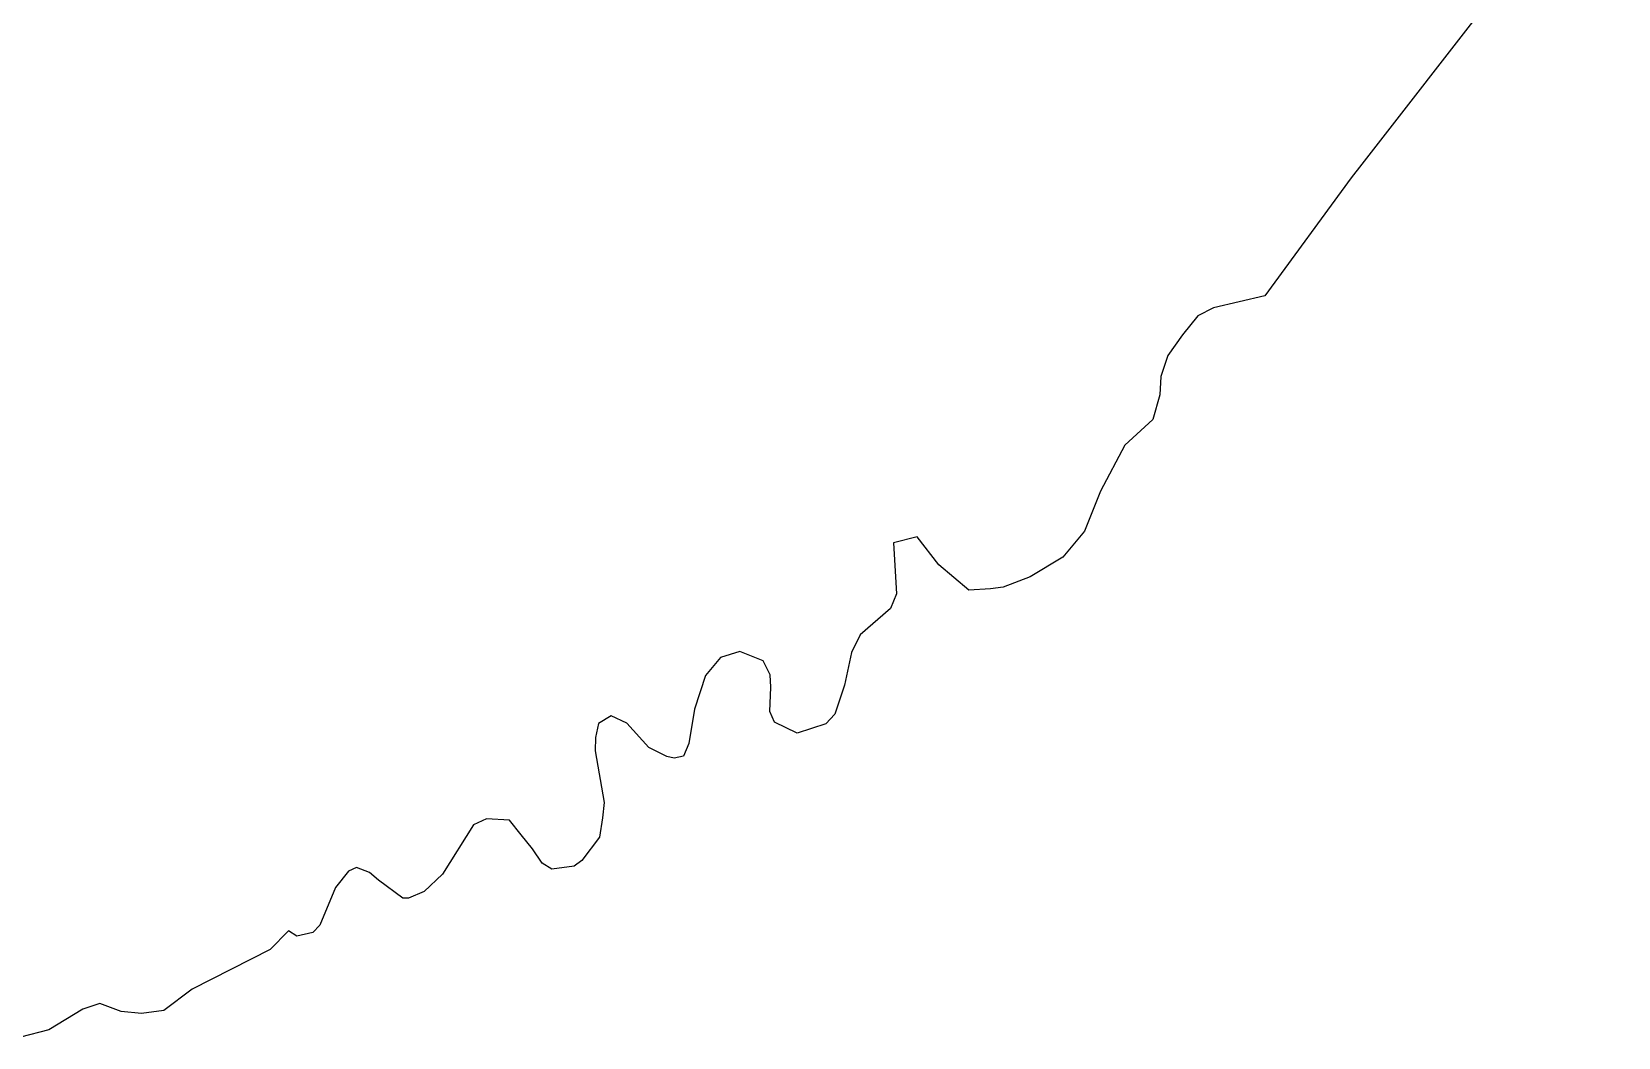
# Model space of a CAD drawing. Header units: inches. Extents: x 130170 to 284068, y 377793 to 804530.
# Drawn here: x 264305 to 273572, y 734852 to 740721 of the extents above; entities that cross this region are included whole.
import ezdxf

# ---------------------------------------------------------------- set-up
doc = ezdxf.new("R2010")
doc.units = ezdxf.units.IN
doc.header["$MEASUREMENT"] = 0
doc.layers.add('muni_il', color=7, linetype='Continuous')

msp = doc.modelspace()

# ---------------------------------------------------------------- linework, layer by layer
at = {"layer": 'muni_il'}
msp.add_lwpolyline([(273571.9, 741874.5), (272075, 739948.7), (272012.8, 739868.7), (271507, 739179.2), (271208.6, 739110.1), (271115.9, 739063.4), (271026.9, 738953), (270940.8, 738831.6), (270899.5, 738709.6), (270893.6, 738601.4), (270854.3, 738458.3), (270689.6, 738308.2), (270548.4, 738040.6), (270453.7, 737806.6), (270328, 737655.5), (270137.4, 737539.8), (269978.9, 737480.3), (269905.8, 737469.3), (269778.5, 737461.2), (269603.1, 737609.2), (269477.8, 737772.5), (269338.2, 737739.2), (269355.6, 737440.4), (269320.6, 737355), (269144, 737201.9), (269093.4, 737099), (269051.9, 736906.9), (268996, 736739.2), (268944.5, 736682.6), (268775.5, 736627.2), (268643.7, 736691.5), (268616.1, 736753), (268622.4, 736896.4), (268618.5, 736967.1), (268577, 737049.8), (268441, 737103.1), (268327.6, 737068.9), (268241.6, 736964), (268175.8, 736767.1), (268142.9, 736567.4), (268111.5, 736492.4), (268057.2, 736481.2), (268014.9, 736491.1), (267909.3, 736542.8), (267781.4, 736685.2), (267690, 736728.6), (267616.5, 736684.7), (267599.1, 736602.5), (267595.9, 736524.9), (267649.3, 736223.1), (267638.9, 736133.8), (267621.2, 736021.1), (267518.4, 735884.8), (267473.6, 735850.3), (267343.1, 735832.6), (267286.3, 735868.1), (267230, 735951.3), (267163.3, 736034.1), (267096, 736119.5), (266961.8, 736127.9), (266885.2, 736091.5), (266704.1, 735804.4), (266598.1, 735703.9), (266505.5, 735663.6), (266473.8, 735664), (266330.1, 735769), (266277.7, 735814.5), (266202.7, 735843.5), (266155.3, 735822.8), (266079.8, 735726.9), (265988.3, 735506.6), (265947.2, 735463.1), (265854.8, 735441.9), (265804.4, 735474.2), (265698.3, 735364.2), (265242.2, 735133.2), (265077.9, 735008.7), (264947.4, 734991.1), (264827.4, 735001.8), (264703.8, 735049.9), (264604.4, 735015.7), (264406.2, 734895.1), (264240.5, 734852.4)], dxfattribs=at)

doc.saveas('drawing.dxf')
